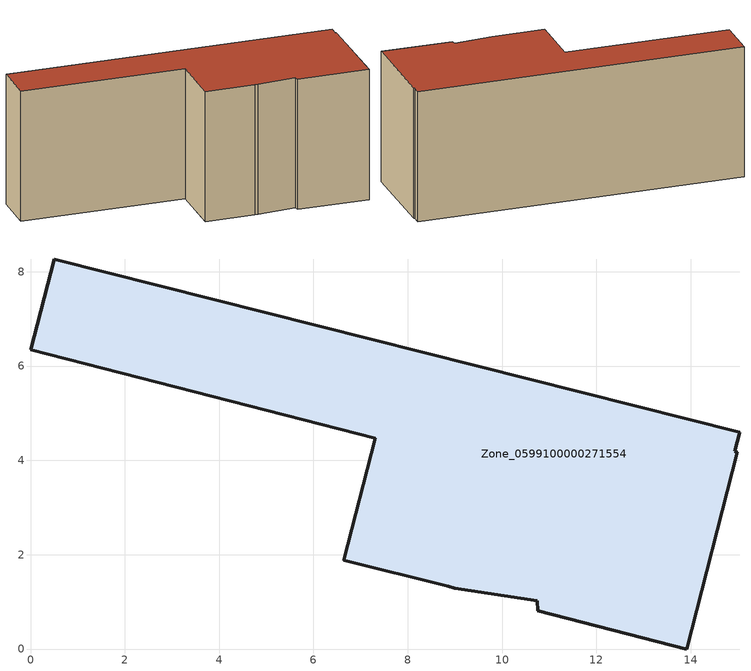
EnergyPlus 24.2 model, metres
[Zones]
Zone_0599100000271554
 floor ground (C_G): 7.31,4.47 0,6.35 0.5,8.27 15.04,4.59 14.93,4.19 14.98,4.17 13.91,0 10.75,0.82 10.74,1.02 9,1.29 8.86,1.33 6.64,1.88 z0
 wall outside (C_F): 0,6.35 7.31,4.47 6.64,1.88 8.86,1.33 9,1.29 10.74,1.02 10.75,0.82 13.91,0 14.98,4.17 14.93,4.19 15.04,4.59 0.5,8.27 0,6.35 z0:6.14
 roof outside (C_R): 14.93,4.19 15.04,4.59 0.5,8.27 0,6.35 7.31,4.47 6.64,1.88 8.86,1.33 9,1.29 10.74,1.02 10.75,0.82 13.91,0 14.98,4.17 z6.14
[BUILDING]
Pand.0599100000271554: North Axis=0; Terrain=City; Loads Convergence Tolerance Value=0.04; Temperature Convergence Tolerance Value=0.4; Solar Distribution=FullExterior; Maximum Number of Warmup Days=25; Minimum Number of Warmup Days=1
[Site:Location]
Rotterdam.The.Hague.AP_ZH_NLD Design_Conditions: Latitude=51.96; Longitude=4.45; Time Zone=1; Elevation=-4.5
[SITE:GROUNDTEMPERATURE:BUILDINGSURFACE]
18, 18, 18, 18, 18, 18, 18, 18, 18, 18, 18, 18
[MATERIAL] Thermal Absorptance=0.9; Solar Absorptance=0.7; Visible Absorptance=0.7
Name | Roughness | Thickness | Conductivity | Density | Specific Heat
G.TC.1946 | MediumSmooth | 0.15 | 1 | 540 | 1210
F.TC.1946 | Rough | 0.3 | 0.857143 | 1920 | 840
R.TC.1946 | MediumRough | 0.2 | 0.909091 | 1500 | 1000
[CONSTRUCTION]
C_G: G.TC.1946
C_F: F.TC.1946
C_R: R.TC.1946
[ZONE]
Zone_0599100000271554: Type=1; Multiplier=1; Ceiling Height=Autocalculate; Volume=Autocalculate; Floor Area=autocalculate; Part of Total Floor Area=Yes
[ZONEINFILTRATION:DESIGNFLOWRATE]
Infil_Zone_0599100000271554: Zone or ZoneList or Space or SpaceList=Zone_0599100000271554; Schedule=AlwaysOn; Design Flow Rate Calculation Method=Flow/Area; Flow Rate per Floor Area=0.003; Constant Term Coefficient=1; Temperature Term Coefficient=0; Velocity Term Coefficient=0; Velocity Squared Term Coefficient=0
[HVACTEMPLATE:ZONE:IDEALLOADSAIRSYSTEM]
Zone_0599100000271554: Maximum Heating Supply Air Temperature=50; Minimum Cooling Supply Air Temperature=13; Maximum Heating Supply Air Humidity Ratio=0.0156; Minimum Cooling Supply Air Humidity Ratio=0.0077; Heating Limit=NoLimit; Cooling Limit=NoLimit; Dehumidification Control Type=ConstantSensibleHeatRatio; Cooling Sensible Heat Ratio=0.7; Dehumidification Setpoint=60; Humidification Control Type=None; Humidification Setpoint=30; Outdoor Air Method=None; Outdoor Air Flow Rate per Person=0.00944; Outdoor Air Flow Rate per Zone Floor Area=0; Outdoor Air Flow Rate per Zone=0; Demand Controlled Ventilation Type=None; Outdoor Air Economizer Type=NoEconomizer; Heat Recovery Type=None; Sensible Heat Recovery Effectiveness=0.7; Latent Heat Recovery Effectiveness=0.65
[ZONECONTROL:THERMOSTAT]
ThermostatControl_Zone_0599100000271554: Zone or ZoneList=Zone_0599100000271554; Control Type Schedule=DualSetpointControlType; Control 1=Thermostat_Zone_0599100000271554; Temperature Difference Between Cutout And Setpoint=0
[THERMOSTATSETPOINT:DUALSETPOINT]
Thermostat_Zone_0599100000271554: Heating Setpoint Temperature Schedule=HeatingSetpoint_Zone_0599100000271554; Cooling Setpoint Temperature Schedule=CoolingSetpoint_Zone_0599100000271554
[SCHEDULE:COMPACT]
HeatingSetpoint_Zone_0599100000271554: Through: 12/31, For: AllDays, Until: 24:00, 21
CoolingSetpoint_Zone_0599100000271554: Through: 12/31, For: AllDays, Until: 24:00, 24
DualSetpointControlType: Through: 12/31, For: AllDays, Until: 24:00, 4
AlwaysOn: Through: 12/31, For: AllDays, Until: 24:00, 1
